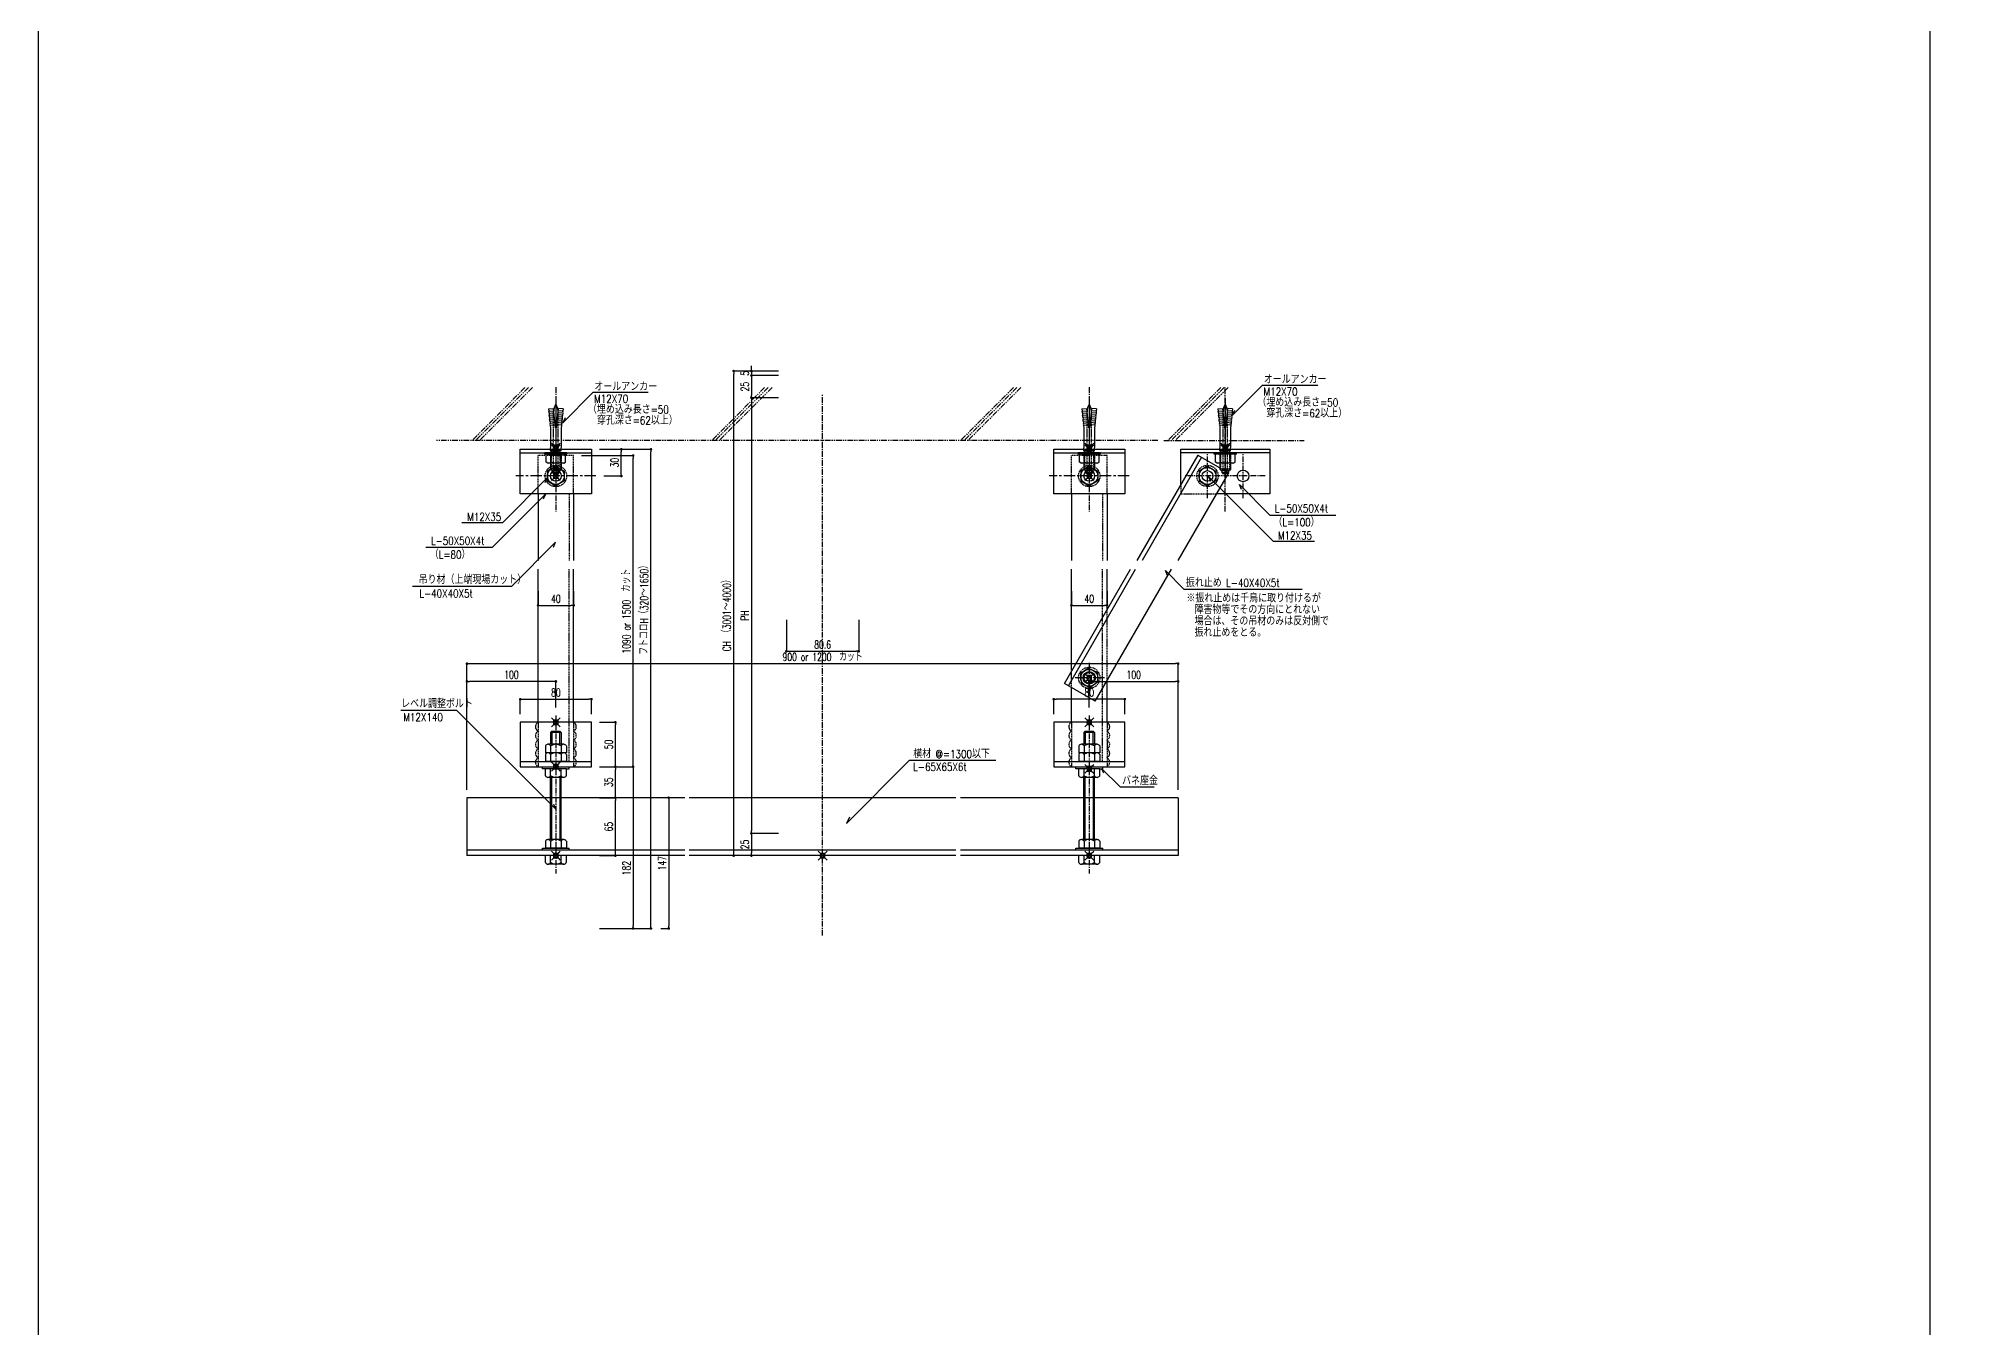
# Model space of a CAD drawing. Extents: x -275225 to 47266, y -41063 to 95295.
# Drawn here: x -216472 to -214301, y -20640 to -19191 of the extents above; entities that cross this region are included whole.
import ezdxf

# ---------------------------------------------------------------- set-up
doc = ezdxf.new("R2010")
doc.units = 0
doc.header["$LTSCALE"] = 0.2
doc.header["$PDMODE"] = 99
doc.header["$PDSIZE"] = 5
for name, pattern in [('CENTER', [50.8, 31.75, -6.35, 6.35, -6.35]), ('HIDDEN', [9.525, 6.35, -3.175]), ('PHANTOM', [63.5, 31.75, -6.35, 6.35, -6.35, 6.35, -6.35])]:
    doc.linetypes.add(name, pattern=pattern)
for name, color, linetype in [('_P18_製品', 4, 'Continuous'), ('_P18_製品寸法', 9, 'Continuous'), ('_別途', 6, 'PHANTOM'), ('_基準', 1, 'CENTER'), ('_文字', 3, 'Continuous'), ('_製品', 4, 'Continuous'), ('_製品寸法', 9, 'Continuous'), ('OKAMURA-HIDDEN', 6, 'HIDDEN')]:
    doc.layers.add(name, color=color, linetype=linetype)
doc.layers.add('_ポイント', color=1, linetype='Continuous', plot=False)
doc.styles.add('OKAMURA', font='SIMPLEX.shx', dxfattribs={"width": 0.7, "bigfont": 'BIGFONT.shx'})
doc.dimstyles.new('OKAMURA-003', dxfattribs={"dimscale": 3, "dimtxt": 3, "dimasz": 1, "dimexe": 0, "dimexo": 3, "dimgap": 1, "dimtad": 1, "dimdec": 3, "dimdsep": 46, "dimtxsty": 'OKAMURA', "dimblk1": 'DOT', "dimblk2": 'DOT', "dimsah": 1, "dimcen": 0, "dimclrd": 9, "dimclre": 9, "dimclrt": 3, "dimadec": 0, "dimazin": 0, "dimtfac": 1, "dimtdec": 3, "dimtix": 1, "dimtmove": 2, "dimatfit": 3, "dimldrblk": 'NONE', "dimfxl": 0, "dimtolj": 1, "dimarcsym": 0})

# ---------------------------------------------------------------- blocks, each defined once
blk = doc.blocks.new('_DOT')
at = {"color": 0, "linetype": 'ByBlock'}
blk.add_line((-0.5, 0), (-1, 0), dxfattribs=at)
at = {"color": 0, "linetype": 'ByBlock', "const_width": 0.5}
blk.add_lwpolyline([(-0.25, 0, 1), (0.25, 0, 1)], format="xyb", close=True, dxfattribs=at)
blk = doc.blocks.new('*D2289')
at = {"layer": '_製品寸法', "color": 9, "lineweight": -2, "transparency": 16777216}
for p, q in [((-49.7, 545), (-100, 545)), ((-100, 3), (-100, 542)), ((-271, 450), (-213.1, 450)), ((-213.1, 103), (-213.1, 447)), ((-251, 100), (-213.1, 100)), ((-49.7, 0), (-100, 0))]:
    blk.add_line(p, q, dxfattribs=at)
at = {"layer": 'Defpoints', "color": 0, "transparency": 16777216}
for p in [(-100, 545), (-40.7, 545), (-280, 450), (-213.1, 450), (-260, 100), (-40.7, 0)]:
    blk.add_point(p, dxfattribs=at)
at = {"layer": '_製品寸法', "color": 9, "lineweight": -2, "transparency": 16777216, "xscale": 3, "yscale": 3, "zscale": 3}
for p, rotation in [((-100, 545), 90), ((-213.1, 450), 90), ((-213.1, 100), 270), ((-100, 0), 270)]:
    blk.add_blockref('_DOT', p, dxfattribs=dict(at, rotation=rotation))
at = {"layer": '_製品寸法', "color": 3, "transparency": 16777216, "char_height": 9, "attachment_point": 5, "rotation": 90, "style": 'OKAMURA'}
for s, insert in [('\\A1;1090 or 1500  カット', (-220.6, 275)), ('\\A1;CH （3001～4000）', (-107.5, 272.5))]:
    blk.add_mtext(s, dxfattribs=dict(at, insert=insert))
blk = doc.blocks.new('_None')
blk = doc.blocks.new('*D2290')
at = {"layer": '_製品寸法', "color": 9, "lineweight": -2, "transparency": 16777216}
for p, q in [((-49.7, 515), (-80, 515)), ((-80, 512), (-80, 28)), ((300, 166.6), (300, 195.9)), ((303, 195.9), (397, 195.9)), ((400, 74), (400, 195.9)), ((-49.7, 25), (-80, 25))]:
    blk.add_line(p, q, dxfattribs=at)
at = {"layer": 'Defpoints', "color": 0, "transparency": 16777216}
for p in [(-40.7, 515), (400, 195.9), (300, 157.6), (400, 65), (-80, 25), (-40.7, 25)]:
    blk.add_point(p, dxfattribs=at)
at = {"layer": '_製品寸法', "color": 9, "lineweight": -2, "transparency": 16777216, "xscale": 3, "yscale": 3, "zscale": 3}
for p, rotation in [((-80, 515), 90), ((300, 195.9), 180), ((-80, 25), 270)]:
    blk.add_blockref('_DOT', p, dxfattribs=dict(at, rotation=rotation))
blk.add_blockref('_DOT', (400, 195.9), dxfattribs=at)
at = {"layer": '_製品寸法', "color": 3, "transparency": 16777216, "insert": (-87.5, 270), "char_height": 9, "attachment_point": 5, "rotation": 90, "style": 'OKAMURA'}
blk.add_mtext('\\A1;PH', dxfattribs=at)
at = {"layer": '_製品寸法', "color": 3, "transparency": 16777216, "insert": (350, 203.4), "char_height": 9, "attachment_point": 5, "style": 'OKAMURA'}
blk.add_mtext('\\A1;100', dxfattribs=at)
blk = doc.blocks.new('*D2291')
at = {"layer": '_製品寸法', "color": 9, "lineweight": -2, "transparency": 16777216}
for p, q in [((-40.7, 265.3), (-40.7, 229.8)), ((40.7, 265.3), (40.7, 229.8)), ((-37.7, 229.8), (37.7, 229.8)), ((-400, 74), (-400, 215.9)), ((-397, 215.9), (397, 215.9)), ((400, 74), (400, 215.9))]:
    blk.add_line(p, q, dxfattribs=at)
at = {"layer": 'Defpoints', "color": 0, "transparency": 16777216}
for p in [(-40.7, 274.3), (40.7, 274.3), (40.7, 229.8), (400, 215.9), (-400, 65), (400, 65)]:
    blk.add_point(p, dxfattribs=at)
at = {"layer": '_製品寸法', "color": 9, "lineweight": -2, "transparency": 16777216, "xscale": 3, "yscale": 3, "zscale": 3, "rotation": 180}
for p in [(-400, 215.9), (-40.7, 229.8)]:
    blk.add_blockref('_DOT', p, dxfattribs=at)
at = {"layer": '_製品寸法', "color": 9, "lineweight": -2, "transparency": 16777216, "xscale": 3, "yscale": 3, "zscale": 3}
for p in [(40.7, 229.8), (400, 215.9)]:
    blk.add_blockref('_DOT', p, dxfattribs=at)
at = {"layer": '_製品寸法', "color": 3, "transparency": 16777216, "char_height": 9, "attachment_point": 5, "style": 'OKAMURA'}
for s, insert in [('\\A1;80.6', (0, 237.3)), ('\\A1;900 or 1200  カット', (0, 223.4))]:
    blk.add_mtext(s, dxfattribs=dict(at, insert=insert))
blk = doc.blocks.new('*D2292')
at = {"layer": '_製品寸法', "color": 9, "lineweight": -2, "transparency": 16777216}
for p, q in [((-49.7, 540), (-80, 540)), ((-80, 537), (-80, 518)), ((-49.7, 515), (-80, 515)), ((-251, 100), (-233.1, 100)), ((-233.1, 68), (-233.1, 97)), ((-251, 65), (-233.1, 65))]:
    blk.add_line(p, q, dxfattribs=at)
at = {"layer": 'Defpoints', "color": 0, "transparency": 16777216}
for p in [(-40.7, 540), (-80, 515), (-40.7, 515), (-260, 100), (-233.1, 100), (-260, 65)]:
    blk.add_point(p, dxfattribs=at)
at = {"layer": '_製品寸法', "color": 9, "lineweight": -2, "transparency": 16777216, "xscale": 3, "yscale": 3, "zscale": 3}
for p, rotation in [((-80, 540), 90), ((-80, 515), 270), ((-233.1, 100), 90), ((-233.1, 65), 270)]:
    blk.add_blockref('_DOT', p, dxfattribs=dict(at, rotation=rotation))
at = {"layer": '_製品寸法', "color": 3, "transparency": 16777216, "char_height": 9, "attachment_point": 5, "rotation": 90, "style": 'OKAMURA'}
for s, insert in [('\\A1;25', (-87.5, 527.5)), ('\\A1;35', (-240.6, 82.5))]:
    blk.add_mtext(s, dxfattribs=dict(at, insert=insert))
blk = doc.blocks.new('*D2293')
at = {"layer": '_製品寸法', "color": 9, "lineweight": -2, "transparency": 16777216}
for p, q in [((-400, 74), (-400, 195.9)), ((-303, 195.9), (-397, 195.9)), ((-300, 166.6), (-300, 195.9)), ((-49.7, 25), (-80, 25)), ((-80, 22), (-80, 3)), ((-49.7, 0), (-80, 0))]:
    blk.add_line(p, q, dxfattribs=at)
at = {"layer": 'Defpoints', "color": 0, "transparency": 16777216}
for p in [(-400, 195.9), (-300, 157.6), (-400, 65), (-40.7, 25), (-80, 0), (-40.7, 0)]:
    blk.add_point(p, dxfattribs=at)
at = {"layer": '_製品寸法', "color": 9, "lineweight": -2, "transparency": 16777216, "xscale": 3, "yscale": 3, "zscale": 3}
for p, rotation in [((-400, 195.9), 180), ((-80, 25), 90), ((-80, 0), 270)]:
    blk.add_blockref('_DOT', p, dxfattribs=dict(at, rotation=rotation))
blk.add_blockref('_DOT', (-300, 195.9), dxfattribs=at)
at = {"layer": '_製品寸法', "color": 3, "transparency": 16777216, "insert": (-350, 203.4), "char_height": 9, "attachment_point": 5, "style": 'OKAMURA'}
blk.add_mtext('\\A1;100', dxfattribs=at)
at = {"layer": '_製品寸法', "color": 3, "transparency": 16777216, "insert": (-87.5, 12.5), "char_height": 9, "attachment_point": 5, "rotation": 90, "style": 'OKAMURA'}
blk.add_mtext('\\A1;25', dxfattribs=at)
blk = doc.blocks.new('*D2294')
at = {"layer": '_製品寸法', "color": 9, "lineweight": -2, "transparency": 16777216}
for p, q in [((-80, 548), (-80, 551)), ((-64, 545), (-80, 545)), ((-80, 545), (-80, 540)), ((-49.7, 540), (-80, 540)), ((-80, 537), (-80, 534)), ((-251, 65), (-233.1, 65)), ((-233.1, 3), (-233.1, 62)), ((-251, 0), (-233.1, 0))]:
    blk.add_line(p, q, dxfattribs=at)
at = {"layer": 'Defpoints', "color": 0, "transparency": 16777216}
for p in [(-55, 545), (-80, 540), (-40.7, 540), (-260, 65), (-233.1, 65), (-260, 0)]:
    blk.add_point(p, dxfattribs=at)
at = {"layer": '_製品寸法', "color": 9, "lineweight": -2, "transparency": 16777216, "xscale": 3, "yscale": 3, "zscale": 3}
for p, rotation in [((-80, 545), 270), ((-80, 540), 90), ((-233.1, 65), 90), ((-233.1, 0), 270)]:
    blk.add_blockref('_DOT', p, dxfattribs=dict(at, rotation=rotation))
at = {"layer": '_製品寸法', "color": 3, "transparency": 16777216, "char_height": 9, "attachment_point": 5, "rotation": 90, "style": 'OKAMURA'}
for s, insert in [('\\A1;5', (-87.5, 542.5)), ('\\A1;65', (-240.6, 32.5))]:
    blk.add_mtext(s, dxfattribs=dict(at, insert=insert))
blk = doc.blocks.new('*D2295')
at = {"layer": '_製品寸法', "color": 9, "lineweight": -2, "transparency": 16777216}
for p, q in [((-340, 159), (-340, 175.9)), ((-337, 175.9), (-263, 175.9)), ((-260, 159), (-260, 175.9))]:
    blk.add_line(p, q, dxfattribs=at)
at = {"layer": 'Defpoints', "color": 0, "transparency": 16777216}
for p in [(-260, 175.9), (-340, 150), (-260, 150)]:
    blk.add_point(p, dxfattribs=at)
at = {"layer": '_製品寸法', "color": 9, "lineweight": -2, "transparency": 16777216, "xscale": 3, "yscale": 3, "zscale": 3, "rotation": 180}
blk.add_blockref('_DOT', (-340, 175.9), dxfattribs=at)
at = {"layer": '_製品寸法', "color": 9, "lineweight": -2, "transparency": 16777216, "xscale": 3, "yscale": 3, "zscale": 3}
blk.add_blockref('_DOT', (-260, 175.9), dxfattribs=at)
at = {"layer": '_製品寸法', "color": 3, "transparency": 16777216, "insert": (-300, 183.4), "char_height": 9, "attachment_point": 5, "style": 'OKAMURA'}
blk.add_mtext('\\A1;80', dxfattribs=at)
blk = doc.blocks.new('*D2296')
at = {"layer": '_製品寸法', "color": 9, "lineweight": -2, "transparency": 16777216}
for p, q in [((-49.7, 545), (-100, 545)), ((-100, 3), (-100, 542)), ((-251, 150), (-233.1, 150)), ((-233.1, 103), (-233.1, 147)), ((-251, 100), (-233.1, 100)), ((-49.7, 0), (-100, 0))]:
    blk.add_line(p, q, dxfattribs=at)
at = {"layer": 'Defpoints', "color": 0, "transparency": 16777216}
for p in [(-100, 545), (-40.7, 545), (-260, 150), (-233.1, 150), (-260, 100), (-40.7, 0)]:
    blk.add_point(p, dxfattribs=at)
at = {"layer": '_製品寸法', "color": 9, "lineweight": -2, "transparency": 16777216, "xscale": 3, "yscale": 3, "zscale": 3}
for p, rotation in [((-100, 545), 90), ((-233.1, 150), 90), ((-233.1, 100), 270), ((-100, 0), 270)]:
    blk.add_blockref('_DOT', p, dxfattribs=dict(at, rotation=rotation))
at = {"layer": '_製品寸法', "color": 3, "transparency": 16777216, "char_height": 9, "attachment_point": 5, "rotation": 90, "style": 'OKAMURA'}
for s, insert in [('\\A1;CH （3001～4000）', (-107.5, 272.5)), ('\\A1;50', (-240.6, 125))]:
    blk.add_mtext(s, dxfattribs=dict(at, insert=insert))
blk = doc.blocks.new('*D2297')
at = {"layer": '_製品寸法', "color": 9, "lineweight": -2, "transparency": 16777216}
for p, q in [((-49.7, 515), (-80, 515)), ((-80, 512), (-80, 28)), ((-320, 297.5), (-320, 281.5)), ((-280, 297.5), (-280, 281.5)), ((-317, 281.5), (-283, 281.5)), ((-49.7, 25), (-80, 25))]:
    blk.add_line(p, q, dxfattribs=at)
at = {"layer": 'Defpoints', "color": 0, "transparency": 16777216}
for p in [(-40.7, 515), (-320, 306.5), (-280, 306.5), (-280, 281.5), (-80, 25), (-40.7, 25)]:
    blk.add_point(p, dxfattribs=at)
at = {"layer": '_製品寸法', "color": 9, "lineweight": -2, "transparency": 16777216, "xscale": 3, "yscale": 3, "zscale": 3}
for p, rotation in [((-80, 515), 90), ((-320, 281.5), 180), ((-80, 25), 270)]:
    blk.add_blockref('_DOT', p, dxfattribs=dict(at, rotation=rotation))
blk.add_blockref('_DOT', (-280, 281.5), dxfattribs=at)
at = {"layer": '_製品寸法', "color": 3, "transparency": 16777216, "insert": (-300, 289), "char_height": 9, "attachment_point": 5, "style": 'OKAMURA'}
blk.add_mtext('\\A1;40', dxfattribs=at)
at = {"layer": '_製品寸法', "color": 3, "transparency": 16777216, "insert": (-87.5, 270), "char_height": 9, "attachment_point": 5, "rotation": 90, "style": 'OKAMURA'}
blk.add_mtext('\\A1;PH', dxfattribs=at)
blk = doc.blocks.new('*D2298')
at = {"layer": '_製品寸法', "color": 9, "lineweight": -2, "transparency": 16777216}
for p, q in [((-40.7, 265.3), (-40.7, 229.8)), ((40.7, 265.3), (40.7, 229.8)), ((-37.7, 229.8), (37.7, 229.8)), ((260, 159), (260, 175.9)), ((337, 175.9), (263, 175.9)), ((340, 159), (340, 175.9))]:
    blk.add_line(p, q, dxfattribs=at)
at = {"layer": 'Defpoints', "color": 0, "transparency": 16777216}
for p in [(-40.7, 274.3), (40.7, 274.3), (40.7, 229.8), (260, 175.9), (260, 150), (340, 150)]:
    blk.add_point(p, dxfattribs=at)
at = {"layer": '_製品寸法', "color": 9, "lineweight": -2, "transparency": 16777216, "xscale": 3, "yscale": 3, "zscale": 3, "rotation": 180}
for p in [(-40.7, 229.8), (260, 175.9)]:
    blk.add_blockref('_DOT', p, dxfattribs=at)
at = {"layer": '_製品寸法', "color": 9, "lineweight": -2, "transparency": 16777216, "xscale": 3, "yscale": 3, "zscale": 3}
for p in [(40.7, 229.8), (340, 175.9)]:
    blk.add_blockref('_DOT', p, dxfattribs=at)
at = {"layer": '_製品寸法', "color": 3, "transparency": 16777216, "char_height": 9, "attachment_point": 5, "style": 'OKAMURA'}
for s, insert in [('\\A1;80.6', (0, 237.3)), ('\\A1;80', (300, 183.4))]:
    blk.add_mtext(s, dxfattribs=dict(at, insert=insert))
blk = doc.blocks.new('*D2299')
at = {"layer": '_製品寸法', "color": 9, "lineweight": -2, "transparency": 16777216}
for p, q in [((-49.7, 540), (-80, 540)), ((-80, 537), (-80, 518)), ((-49.7, 515), (-80, 515)), ((-251, 457), (-226.4, 457)), ((-226.4, 430), (-226.4, 454)), ((-246, 427), (-226.4, 427))]:
    blk.add_line(p, q, dxfattribs=at)
at = {"layer": 'Defpoints', "color": 0, "transparency": 16777216}
for p in [(-40.7, 540), (-80, 515), (-40.7, 515), (-260, 457), (-226.4, 457), (-255, 427)]:
    blk.add_point(p, dxfattribs=at)
at = {"layer": '_製品寸法', "color": 9, "lineweight": -2, "transparency": 16777216, "xscale": 3, "yscale": 3, "zscale": 3}
for p, rotation in [((-80, 540), 90), ((-80, 515), 270), ((-226.4, 457), 90), ((-226.4, 427), 270)]:
    blk.add_blockref('_DOT', p, dxfattribs=dict(at, rotation=rotation))
at = {"layer": '_製品寸法', "color": 3, "transparency": 16777216, "char_height": 9, "attachment_point": 5, "rotation": 90, "style": 'OKAMURA'}
for s, insert in [('\\A1;25', (-87.5, 527.5)), ('\\A1;30', (-233.9, 442))]:
    blk.add_mtext(s, dxfattribs=dict(at, insert=insert))
blk = doc.blocks.new('*D2300')
at = {"layer": '_製品寸法', "color": 9, "lineweight": -2, "transparency": 16777216}
for p, q in [((280, 297.5), (280, 281.5)), ((320, 297.5), (320, 281.5)), ((283, 281.5), (317, 281.5)), ((-49.7, 25), (-80, 25)), ((-80, 22), (-80, 3)), ((-49.7, 0), (-80, 0))]:
    blk.add_line(p, q, dxfattribs=at)
at = {"layer": 'Defpoints', "color": 0, "transparency": 16777216}
for p in [(280, 306.5), (320, 306.5), (320, 281.5), (-40.7, 25), (-80, 0), (-40.7, 0)]:
    blk.add_point(p, dxfattribs=at)
at = {"layer": '_製品寸法', "color": 9, "lineweight": -2, "transparency": 16777216, "xscale": 3, "yscale": 3, "zscale": 3}
for p, rotation in [((280, 281.5), 180), ((-80, 25), 90), ((-80, 0), 270)]:
    blk.add_blockref('_DOT', p, dxfattribs=dict(at, rotation=rotation))
blk.add_blockref('_DOT', (320, 281.5), dxfattribs=at)
at = {"layer": '_製品寸法', "color": 3, "transparency": 16777216, "insert": (300, 289), "char_height": 9, "attachment_point": 5, "style": 'OKAMURA'}
blk.add_mtext('\\A1;40', dxfattribs=at)
at = {"layer": '_製品寸法', "color": 3, "transparency": 16777216, "insert": (-87.5, 12.5), "char_height": 9, "attachment_point": 5, "rotation": 90, "style": 'OKAMURA'}
blk.add_mtext('\\A1;25', dxfattribs=at)
blk = doc.blocks.new('*D2301')
at = {"layer": '_製品寸法', "color": 9, "lineweight": -2, "transparency": 16777216}
for p, q in [((-80, 548), (-80, 551)), ((-64, 545), (-80, 545)), ((-80, 545), (-80, 540)), ((-49.7, 540), (-80, 540)), ((-80, 537), (-80, 534)), ((-251, 100), (-213.1, 100)), ((-213.1, 97), (-213.1, -79)), ((-251, -82), (-213.1, -82))]:
    blk.add_line(p, q, dxfattribs=at)
at = {"layer": 'Defpoints', "color": 0, "transparency": 16777216}
for p in [(-55, 545), (-80, 540), (-40.7, 540), (-260, 100), (-260, -82), (-213.1, -82)]:
    blk.add_point(p, dxfattribs=at)
at = {"layer": '_製品寸法', "color": 9, "lineweight": -2, "transparency": 16777216, "xscale": 3, "yscale": 3, "zscale": 3}
for p, rotation in [((-80, 545), 270), ((-80, 540), 90), ((-213.1, 100), 90), ((-213.1, -82), 270)]:
    blk.add_blockref('_DOT', p, dxfattribs=dict(at, rotation=rotation))
at = {"layer": '_製品寸法', "color": 3, "transparency": 16777216, "char_height": 9, "attachment_point": 5, "rotation": 90, "style": 'OKAMURA'}
for s, insert in [('\\A1;5', (-87.5, 542.5)), ('\\A1;182', (-220.6, -14.1))]:
    blk.add_mtext(s, dxfattribs=dict(at, insert=insert))
blk = doc.blocks.new('*D2302')
at = {"layer": '_製品寸法', "color": 9, "lineweight": -2, "transparency": 16777216}
for p, q in [((-251, 457), (-193.1, 457)), ((-193.1, -79), (-193.1, 454)), ((-251, -82), (-193.1, -82))]:
    blk.add_line(p, q, dxfattribs=at)
at = {"layer": 'Defpoints', "color": 0, "transparency": 16777216}
for p in [(-260, 457), (-193.1, 457), (-260, -82)]:
    blk.add_point(p, dxfattribs=at)
at = {"layer": '_製品寸法', "color": 9, "lineweight": -2, "transparency": 16777216, "xscale": 3, "yscale": 3, "zscale": 3}
for p, rotation in [((-193.1, 457), 90), ((-193.1, -82), 270)]:
    blk.add_blockref('_DOT', p, dxfattribs=dict(at, rotation=rotation))
at = {"layer": '_製品寸法', "color": 3, "transparency": 16777216, "insert": (-200.6, 278.6), "char_height": 9, "attachment_point": 5, "rotation": 90, "style": 'OKAMURA'}
blk.add_mtext('\\A1;フトコロH（320～1650）', dxfattribs=at)
blk = doc.blocks.new('*D2303')
at = {"layer": '_製品寸法', "color": 9, "lineweight": -2, "transparency": 16777216}
for p, q in [((-164.1, 65), (-173.1, 65)), ((-173.1, 62), (-173.1, -79)), ((-182.1, -82), (-173.1, -82))]:
    blk.add_line(p, q, dxfattribs=at)
at = {"layer": 'Defpoints', "color": 0, "transparency": 16777216}
for p in [(-173.1, 65), (-173.1, -82), (-173.1, -82)]:
    blk.add_point(p, dxfattribs=at)
at = {"layer": '_製品寸法', "color": 9, "lineweight": -2, "transparency": 16777216, "xscale": 3, "yscale": 3, "zscale": 3}
for p, rotation in [((-173.1, 65), 90), ((-173.1, -82), 270)]:
    blk.add_blockref('_DOT', p, dxfattribs=dict(at, rotation=rotation))
at = {"layer": '_製品寸法', "color": 3, "transparency": 16777216, "insert": (-180.6, -8.5), "char_height": 9, "attachment_point": 5, "rotation": 90, "style": 'OKAMURA'}
blk.add_mtext('\\A1;147', dxfattribs=at)
blk = doc.blocks.new('P1X_BASE_SS_TREO_01')
at = {"layer": '_別途'}
for p, q in [((100.7, 59.4), (41.3, 0)), ((104.5, 59.4), (45.1, 0)), ((109, 59.4), (49.6, 0)), ((370.3, 59.4), (310.8, 0)), ((374.1, 59.4), (314.7, 0)), ((378.6, 59.4), (319.1, 0)), ((650.3, 59.4), (590.8, 0)), ((654.1, 59.4), (594.7, 0)), ((658.6, 59.4), (599.1, 0)), ((883.4, 59.4), (824, 0)), ((887.2, 59.4), (827.8, 0)), ((891.7, 59.4), (832.3, 0)), ((812.7, 0), (0, 0)), ((819.4, 0), (977.1, 0))]:
    blk.add_line(p, q, dxfattribs=at)
blk = doc.blocks.new('調整ﾎﾞﾙﾄ')
at = {"layer": '_P18_製品'}
for p, q in [((-4.5, 134), (-6, 132.5)), ((-6, 132.5), (-6, 119.2)), ((6, 132.5), (-6, 132.5)), ((-4.5, 134), (-4.5, 119.2)), ((-4.5, 134), (4.5, 134)), ((4.5, 119.2), (4.5, 134)), ((6, 132.5), (4.5, 134)), ((6, 132.5), (6, 119.2)), ((-11.8, 117.5), (-11.8, 109.6)), ((11.8, 109.6), (-11.8, 109.6)), ((8.8, 119.2), (-8.9, 119.2)), ((8.8, 109.6), (-8.9, 109.6)), ((-5.9, 117.5), (-5.9, 109.6)), ((5.9, 117.5), (5.9, 109.6)), ((11.8, 117.5), (11.8, 109.6)), ((-11.8, 107.9), (-11.8, 100)), ((11.8, 100), (-11.8, 100)), ((-11.8, 83.7), (-11.8, 91.6)), ((11.8, 91.6), (-11.8, 91.6)), ((-5.9, 107.9), (-5.9, 100)), ((-5.9, 83.7), (-5.9, 91.6)), ((5.9, 107.9), (5.9, 100)), ((5.9, 83.7), (5.9, 91.6)), ((11.8, 107.9), (11.8, 100)), ((11.8, 83.7), (11.8, 91.6)), ((8.8, 82), (-8.9, 82)), ((-6, 12), (-6, 82)), ((-4.5, 12), (-4.5, 82)), ((4.5, 82), (4.5, 12)), ((6, 12), (6, 82)), ((-11.8, 10.3), (-11.8, 2.4)), ((11.8, 2.4), (-11.8, 2.4)), ((8.8, 12), (-8.9, 12)), ((-5.9, 10.3), (-5.9, 2.4)), ((5.9, 10.3), (5.9, 2.4)), ((11.8, 10.3), (11.8, 2.4)), ((-11.8, -13.9), (-11.8, -6)), ((8.8, -15.6), (-8.9, -15.6)), ((-5.9, -13.9), (-5.9, -6)), ((5.9, -13.9), (5.9, -6)), ((11.8, -13.9), (11.8, -6))]:
    blk.add_line(p, q, dxfattribs=at)
at = {"layer": '_P18_製品', "ltscale": 2}
for p, q in [((-15.1, 94), (15.1, 94)), ((-15.1, 91.6), (-15.1, 94)), ((-11.8, 91.6), (-15.1, 91.6)), ((11.8, 91.6), (15.1, 91.6)), ((15.1, 91.6), (15.1, 94)), ((-15.1, 2.4), (15.1, 2.4)), ((-15.1, 0), (-15.1, 2.4)), ((15.1, 0), (-15.1, 0)), ((15.1, 0), (15.1, 2.4))]:
    blk.add_line(p, q, dxfattribs=at)
at = {"layer": '_P18_製品'}
for centre, radius, start, end in [((-8.9, 115.8), 3.4, 29.8172, 149.8269), ((-8.9, 106.2), 3.4, 29.8172, 149.8269), ((0, 108.2), 11, 57.7935, 122.2065), ((0, 98.6), 11, 57.7935, 122.2065), ((8.8, 115.8), 3.4, 29.9951, 150.0048), ((8.8, 106.2), 3.4, 29.9951, 150.0048), ((-8.9, 85.4), 3.4, 210.1731, 330.1828), ((0, 93), 11, 237.7935, 302.2065), ((8.8, 85.4), 3.4, 209.9952, 330.0049), ((-8.9, 8.6), 3.4, 29.8172, 149.8269), ((0, 1), 11, 57.7935, 122.2065), ((8.8, 8.6), 3.4, 29.9951, 150.0048), ((-8.9, -12.2), 3.4, 210.1731, 330.1828), ((0, -4.6), 11, 237.7935, 302.2065), ((8.8, -12.2), 3.4, 209.9952, 330.0049)]:
    blk.add_arc(centre, radius, start, end, dxfattribs=at)
at = {"layer": '_基準'}
blk.add_line((0, 151.6), (0, -26), dxfattribs=at)
for p in [(0, 91.6), (0, -6)]:
    blk.add_point(p, dxfattribs=at)
at = {"layer": '_基準', "ltscale": 2}
blk.add_point((0, -6), dxfattribs=at)
blk = doc.blocks.new('P1X_上アングル80')
at = {"layer": '_ポイント', "ltscale": 2}
blk.add_point((0, 0), dxfattribs=at)
at = {"layer": '_ポイント'}
blk.add_point((0, -30), dxfattribs=at)
at = {"layer": '_基準'}
blk.add_line((0, 70), (0, -70), dxfattribs=at)
at = {"layer": '_基準', "ltscale": 2}
blk.add_line((45, -30), (-45, -30), dxfattribs=at)
at = {"layer": '_製品', "ltscale": 2}
for p, q in [((-40, 0), (40, 0)), ((-40, -50), (-40, 0)), ((40, 0), (40, -50)), ((-40, -4), (40, -4)), ((40, -50), (-40, -50))]:
    blk.add_line(p, q, dxfattribs=at)
at = {"layer": '_製品'}
for p, q in [((0, -19.030536), (-9.5, -24.515363)), ((0, -19.030536), (9.5, -24.515364)), ((-9.5, -24.515363), (-9.5, -35.484636)), ((-9.5, -35.484636), (0, -40.969464)), ((9.5, -35.484637), (0, -40.969464)), ((9.5, -24.515364), (9.5, -35.484637))]:
    blk.add_line(p, q, dxfattribs=at)
for radius in [9.5, 6]:
    blk.add_circle((0, -30), radius, dxfattribs=at)
at = {"layer": 'OKAMURA-HIDDEN'}
for p, q in [((-20, -50), (-20, -7)), ((20, -7), (-20, -7)), ((20, -50), (20, -7))]:
    blk.add_line(p, q, dxfattribs=at)
blk.add_circle((0, -30), 12, dxfattribs=at)
blk = doc.blocks.new('下アングル80')
at = {"layer": '_P18_製品', "ltscale": 2}
for p, q in [((-40, 50), (-40, 0)), ((40, 50), (-40, 50)), ((40, 0), (40, 50)), ((-40, 6), (40, 6)), ((-40, 0), (40, 0))]:
    blk.add_line(p, q, dxfattribs=at)
at = {"layer": '_ポイント', "ltscale": 2}
blk.add_point((0, 50), dxfattribs=at)
at = {"layer": 'OKAMURA-HIDDEN'}
for p, q in [((-20, 50), (-20, 0)), ((20, 50), (20, 0))]:
    blk.add_line(p, q, dxfattribs=at)
for centre, start, end in [((-17.3, 45), 118.0725, 241.9275), ((17.3, 45), 298.0725, 61.9275), ((-17.3, 35), 118.0725, 241.9275), ((-17.3, 25), 118.0725, 241.9275), ((17.3, 35), 298.0725, 61.9275), ((17.3, 25), 298.0725, 61.9275), ((-17.3, 15), 118.0725, 241.9275), ((-17.3, 5), 118.0725, 241.9275), ((17.3, 15), 298.0725, 61.9275), ((17.3, 5), 298.0725, 61.9275)]:
    blk.add_arc(centre, 5.67, start, end, dxfattribs=at)
blk = doc.blocks.new('F下1')
at = {"layer": '_P18_製品'}
for p, q in [((-47.8, 43.6), (26.3, 172)), ((-43.5, 41.1), (32.1, 172)), ((-13.2, 23.6), (72.5, 172)), ((-13.2, 23.6), (-47.8, 43.6)), ((-21, 60.9), (-29.9, 54.7)), ((-29.9, 54.7), (-29, 43.7)), ((-29, 43.7), (-19, 39.1)), ((-21, 60.9), (-11, 56.3)), ((-10.1, 45.4), (-19, 39.1)), ((-11, 56.3), (-10.1, 45.4))]:
    blk.add_line(p, q, dxfattribs=at)
at = {"layer": '_P18_製品', "color": 6, "linetype": 'HIDDEN'}
blk.add_circle((-20, 50), 12, dxfattribs=at)
at = {"layer": '_P18_製品'}
for radius in [9.5, 6]:
    blk.add_circle((-20, 50), radius, dxfattribs=at)
at = {"layer": '_P18_製品', "ltscale": 2}
blk.add_circle((-20, 50), 7, dxfattribs=at)
at = {"layer": '_基準', "ltscale": 2}
for p, q in [((-20, 67), (-20, 33)), ((-3, 50), (-37, 50))]:
    blk.add_line(p, q, dxfattribs=at)
blk = doc.blocks.new('ｵｰﾙｱﾝｶｰ1270')
at = {"layer": '_P18_製品'}
for p, q in [((-8.2, 49.4), (-2.8, 49.9)), ((-8.2, 49.4), (-7.9, 46.9)), ((-7.9, 46.9), (-2.5, 47.4)), ((-7.7, 44.6), (-2.3, 45.2)), ((-7.7, 44.6), (-7.5, 42.4)), ((-0.6, 28), (-2.8, 49.9)), ((0.2, 54.5), (-0.2, 54.5)), ((0.6, 28), (2.8, 49.9)), ((7.7, 44.6), (2.3, 45.2)), ((7.9, 46.9), (2.5, 47.4)), ((8.2, 49.4), (2.8, 49.9)), ((7.7, 44.6), (7.5, 42.4)), ((8.2, 49.4), (7.9, 46.9)), ((-7.5, 42.4), (-2.1, 42.9)), ((-7.2, 40.1), (-1.9, 40.7)), ((-7.2, 40.1), (-7, 37.9)), ((-7, 37.9), (-1.6, 38.4)), ((-6.8, 35.7), (-1.4, 36.2)), ((-6.8, 35.7), (-6.6, 33.4)), ((-6.6, 33.4), (-1.2, 34)), ((-6.3, 31.2), (-1, 31.7)), ((-6.3, 31.2), (-6, 27.7)), ((-6, 27.7), (-6, 6)), ((-0.6, 28), (0.6, 28)), ((6.3, 31.2), (1, 31.7)), ((6.6, 33.4), (1.2, 34)), ((6.8, 35.7), (1.4, 36.2)), ((7, 37.9), (1.6, 38.4)), ((7.2, 40.1), (1.9, 40.7)), ((7.5, 42.4), (2.1, 42.9)), ((6.3, 31.2), (6, 27.7)), ((6, 27.7), (6, 6)), ((6.8, 35.7), (6.6, 33.4)), ((7.2, 40.1), (7, 37.9)), ((12.5, 0), (-12.5, 0)), ((-12.5, -1.6), (-12.5, 0)), ((12.5, -1.6), (12.5, 0)), ((12.5, -1.6), (-12.5, -1.6)), ((-11, -10.4), (-11, -1.6)), ((11, -1.6), (-11, -1.6)), ((-9, -11.6), (-11, -10.4)), ((9, -11.6), (-9, -11.6)), ((-6, -11.6), (-6, -18.5)), ((-6, -18.5), (-4.7, -20)), ((6, -18.5), (-6, -18.5)), ((-5.5, -10.4), (-5.5, -1.6)), ((-4.7, -20), (4.7, -20)), ((-3.8, -20.5), (-3.8, -21.9)), ((3.2, -20), (-3.2, -20)), ((3.8, -20.5), (3.8, -21.9)), ((6, -18.5), (4.7, -20)), ((5.5, -10.4), (5.5, -1.6)), ((6, -11.6), (6, -18.5)), ((9, -11.6), (11, -10.4)), ((11, -10.4), (11, -1.6)), ((-3.8, -21.9), (3.8, -21.9)), ((2.6, -23.5), (-2.6, -23.5))]:
    blk.add_line(p, q, dxfattribs=at)
at = {"layer": '_P18_製品', "color": 6, "linetype": 'HIDDEN'}
for p, q in [((-2.5, -20), (-2.5, 46.3)), ((2.5, -20), (2.5, 46.3)), ((-6, 2.5), (-6, 6)), ((-5.3, 0), (-6, 2.5)), ((-6, 2.5), (6, 2.5)), ((-5.3, 0), (-6, -0.4)), ((5.3, 0), (-5.3, 0)), ((-5.1, -0.4), (-5.3, 0)), ((5, -0.4), (5.3, 0)), ((5.3, 0), (6, 2.5)), ((5.3, 0), (6, -0.4)), ((6, 2.5), (6, 6)), ((-6, -0.4), (-6, -11.6)), ((-6, -0.4), (6, -0.4)), ((-5.1, -11.6), (-5.1, -0.4)), ((-5.1, -19.6), (-5.1, -11.6)), ((5, -11.6), (5, -0.4)), ((5, -19.6), (5, -11.6)), ((6, -0.4), (6, -11.6))]:
    blk.add_line(p, q, dxfattribs=at)
at = {"layer": '_P18_製品'}
for centre, radius, start, end in [((-10.6, 45.5), 3, 343.695, 27.7436), ((13.5, 46.3), 16, 149.2465, 178.0085), ((-13.5, 46.3), 16, 1.9915, 30.7535), ((10.6, 45.5), 3, 152.2564, 196.305), ((-10.1, 41), 3, 343.695, 27.7436), ((-9.7, 36.5), 3, 343.695, 27.7436), ((-9.2, 32), 3, 343.695, 27.7436), ((9.2, 32), 3, 152.2564, 196.305), ((9.7, 36.5), 3, 152.2564, 196.305), ((10.1, 41), 3, 152.2564, 196.305), ((-8.2, -7.7), 3.88, 270.0357, 315.0441), ((0, 2.2), 13.8, 246.5734, 293.4266), ((-3.2, -20.5), 0.5, 90, 180), ((3.2, -20.5), 0.5, 0, 90), ((8.2, -7.7), 3.88, 224.9559, 269.9643), ((0, -20.5), 4, 200.3641, 228.5904), ((0, -20.5), 4, 311.4096, 339.6359)]:
    blk.add_arc(centre, radius, start, end, dxfattribs=at)
at = {"layer": '_P18_製品', "ltscale": 0.2}
for centre, start, end in [((13.5, 46.3), 178.0085, 180), ((-13.5, 46.3), 0, 1.9915)]:
    blk.add_arc(centre, 16, start, end, dxfattribs=at)
at = {"layer": '_ポイント'}
blk.add_point((0, 6), dxfattribs=at)
at = {"layer": '_基準', "ltscale": 0.2}
blk.add_line((0, 61.5), (0, -25.5), dxfattribs=at)
blk = doc.blocks.new('P1X_SS_TREO_2')
at = {"layer": '_ポイント'}
blk.add_point((453, 0), dxfattribs=at)
at = {"layer": '_ポイント', "color": 1}
blk.add_point((300, -257), dxfattribs=at)
at = {"layer": '_ポイント', "ltscale": 2}
blk.add_point((0, -457), dxfattribs=at)
at = {"layer": '_基準'}
for p, q in [((453, -70), (453, 70)), ((0, -547), (0, 62.1)), ((433, -55), (433, -5)), ((473, -55), (473, -5)), ((498, -30), (408, -30)), ((-300, -299.4), (-300, -477))]:
    blk.add_line(p, q, dxfattribs=at)
for p in [(-300, -357), (-300, -457)]:
    blk.add_point(p, dxfattribs=at)
at = {"layer": '_基準', "ltscale": 2}
blk.add_point((-300, -457), dxfattribs=at)
at = {"layer": '_製品'}
for p, q in [((422.1, -6.4), (353.6, -125)), ((426.4, -8.9), (359.4, -125)), ((503, -4), (403, -4)), ((422.1, -6.4), (456.7, -26.4)), ((433, -19), (423.5, -24.5)), ((433, -19), (442.5, -24.5)), ((456.7, -26.4), (399.8, -125)), ((423.5, -24.5), (423.5, -35.5)), ((423.5, -35.5), (433, -41)), ((442.5, -35.5), (433, -41)), ((442.5, -24.5), (442.5, -35.5)), ((-320, -50), (-320, -125)), ((-280, -50), (-280, -125)), ((280, -50), (280, -125)), ((320, -50), (320, -125)), ((-304.5, -317), (-306, -318.5)), ((-306, -318.5), (-306, -331.8)), ((-294, -318.5), (-306, -318.5)), ((-304.5, -317), (-304.5, -331.8)), ((-304.5, -317), (-295.5, -317)), ((-295.5, -331.8), (-295.5, -317)), ((-294, -318.5), (-295.5, -317)), ((-294, -318.5), (-294, -331.8)), ((-311.8, -333.5), (-311.8, -341.4)), ((-288.2, -341.4), (-311.8, -341.4)), ((-311.8, -343.1), (-311.8, -351)), ((-291.2, -331.8), (-308.9, -331.8)), ((-291.2, -341.4), (-308.9, -341.4)), ((-305.9, -333.5), (-305.9, -341.4)), ((-305.9, -343.1), (-305.9, -351)), ((-294.1, -333.5), (-294.1, -341.4)), ((-294.1, -343.1), (-294.1, -351)), ((-288.2, -333.5), (-288.2, -341.4)), ((-288.2, -343.1), (-288.2, -351)), ((-288.2, -351), (-311.8, -351)), ((-311.8, -367.3), (-311.8, -359.4)), ((-288.2, -359.4), (-311.8, -359.4)), ((-291.2, -369), (-308.9, -369)), ((-306, -439), (-306, -369)), ((-305.9, -367.3), (-305.9, -359.4)), ((-304.5, -439), (-304.5, -369)), ((-295.5, -369), (-295.5, -439)), ((-294.1, -367.3), (-294.1, -359.4)), ((-294, -439), (-294, -369)), ((-288.2, -367.3), (-288.2, -359.4)), ((-155, -392), (-400, -392)), ((-400, -392), (-400, -457)), ((150, -392), (-150, -392)), ((400, -392), (155, -392)), ((400, -392), (400, -457)), ((-155, -451), (-400, -451)), ((-311.8, -440.7), (-311.8, -448.6)), ((-288.2, -448.6), (-311.8, -448.6)), ((-291.2, -439), (-308.9, -439)), ((-305.9, -440.7), (-305.9, -448.6)), ((-294.1, -440.7), (-294.1, -448.6)), ((-288.2, -440.7), (-288.2, -448.6)), ((150, -451), (-150, -451)), ((400, -451), (155, -451)), ((-155, -457), (-400, -457)), ((-311.8, -464.9), (-311.8, -457)), ((-291.2, -466.6), (-308.9, -466.6)), ((-305.9, -464.9), (-305.9, -457)), ((-294.1, -464.9), (-294.1, -457)), ((-288.2, -464.9), (-288.2, -457)), ((150, -457), (-150, -457)), ((400, -457), (155, -457))]:
    blk.add_line(p, q, dxfattribs=at)
at = {"layer": '_製品', "color": 6, "linetype": 'HIDDEN'}
for p, q in [((403, -39.4), (403, -50)), ((-285, -50), (-285, -125)), ((315, -50), (315, -125)), ((403, -50), (443.1, -50)), ((-285, -351), (-285, -135)), ((315, -351), (315, -135)), ((320, -260.6), (320, -180.6)), ((280, -268), (280, -249.8))]:
    blk.add_line(p, q, dxfattribs=at)
at = {"layer": '_製品', "ltscale": 2}
for p, q in [((-320, -307), (-320, -135)), ((-280, -307), (-280, -135)), ((280, -248.5), (280, -135)), ((320, -180.6), (320, -135)), ((280, -307), (280, -268)), ((320, -307), (320, -260.6)), ((-315.1, -357), (-284.9, -357)), ((-315.1, -359.4), (-315.1, -357)), ((-311.8, -359.4), (-315.1, -359.4)), ((-288.2, -359.4), (-284.9, -359.4)), ((-284.9, -359.4), (-284.9, -357)), ((-315.1, -448.6), (-284.9, -448.6)), ((-315.1, -451), (-315.1, -448.6)), ((-284.9, -451), (-315.1, -451)), ((-284.9, -451), (-284.9, -448.6))]:
    blk.add_line(p, q, dxfattribs=at)
at = {"layer": '_製品'}
blk.add_lwpolyline([(403, -39.4), (403, 0), (503, 0), (503, -50), (443.1, -50)], dxfattribs=at)
at = {"layer": '_製品', "color": 6, "linetype": 'HIDDEN'}
blk.add_circle((433, -30), 12, dxfattribs=at)
at = {"layer": '_製品'}
for centre, radius in [((433, -30), 9.5), ((433, -30), 6), ((473, -30), 6.5)]:
    blk.add_circle(centre, radius, dxfattribs=at)
for centre, radius, start, end in [((-308.9, -335.2), 3.4, 29.8172, 149.8269), ((-308.9, -344.8), 3.4, 29.8172, 149.8269), ((-300, -342.8), 11, 57.7935, 122.2065), ((-300, -352.4), 11, 57.7935, 122.2065), ((-291.2, -335.2), 3.4, 29.9951, 150.0048), ((-291.2, -344.8), 3.4, 29.9951, 150.0048), ((-308.9, -365.6), 3.4, 210.1731, 330.1828), ((-300, -358), 11, 237.7935, 302.2065), ((-291.2, -365.6), 3.4, 209.9952, 330.0049), ((-308.9, -442.4), 3.4, 29.8172, 149.8269), ((-300, -450), 11, 57.7935, 122.2065), ((-291.2, -442.4), 3.4, 29.9951, 150.0048), ((-308.9, -463.2), 3.4, 210.1731, 330.1828), ((-300, -455.6), 11, 237.7935, 302.2065), ((-291.2, -463.2), 3.4, 209.9952, 330.0049)]:
    blk.add_arc(centre, radius, start, end, dxfattribs=at)
for name, p in [('P1X_上アングル80', (-300, 0)), ('P1X_上アングル80', (300, 0)), ('ｵｰﾙｱﾝｶｰ1270', (-300, -4)), ('ｵｰﾙｱﾝｶｰ1270', (300, -4)), ('ｵｰﾙｱﾝｶｰ1270', (453, -4)), ('F下1', (320, -307)), ('調整ﾎﾞﾙﾄ', (300, -451)), ('下アングル80', (-300, -357)), ('下アングル80', (300, -357))]:
    blk.add_blockref(name, p, dxfattribs=at)
blk = doc.blocks.new('SS_TREO_KO_GOM')
at = {"layer": '_ポイント'}
blk.add_point((453.0167, 457), dxfattribs=at)
at = {"layer": '_ポイント', "ltscale": 2}
blk.add_point((0, 0), dxfattribs=at)
at = {"layer": '_文字', "color": 9}
for points in [[(-289.6681, 492.5166), (-292.2586, 486.9613), (-257.9613, 521.2586), (-196.0439, 521.2586)], [(463.3486, 500.5263), (460.7581, 494.971), (495.0554, 529.2682), (556.9728, 529.2682)], [(-311.9053, 419.5777), (-309.3147, 425.133), (-359.9674, 374.3541), (-405.6794, 374.3541)], [(436.6852, 420.9166), (434.0946, 426.4719), (506.7907, 353.5947), (553.2267, 353.5947)], [(471.4383, 411.8199), (468.8479, 417.3752), (503.2261, 382.9113), (577.2562, 382.9113)], [(-314.0245, 401.4446), (-311.434, 407), (-371.7514, 346.5323), (-446.4078, 346.5323)], [(-302.853, 346.9787), (-300.2625, 352.534), (-350.0168, 302.6557), (-461.1919, 302.6557)], [(388.1931, 315.1578), (385.6026, 320.7132), (406.468, 299.8477), (539.4378, 299.8477)], [(-302.7827, 57.9075), (-300.1922, 52.3522), (-411.534, 163.2326), (-474.4459, 163.2326)], [(30.2134, 43.0583), (26.9752, 36.114), (97.5981, 107.2174), (194.9721, 107.2174)], [(316.4565, 92.5974), (313.8661, 98.1527), (334.7315, 77.2873), (373.1943, 77.2873)]]:
    blk.add_lwpolyline(points, dxfattribs=at)
at = {"layer": '_製品'}
blk.add_line((400, 65), (400, 0), dxfattribs=at)
for name, p in [('P1X_BASE_SS_TREO_01', (-435.4716, 466.9461)), ('P1X_SS_TREO_2', (0, 457))]:
    blk.add_blockref(name, p)
at = {"layer": '_文字', "style": 'OKAMURA', "width": 0.8}
for s, p in [('オールアンカー', (-256.7004, 522.845)), ('オールアンカー', (496.3164, 530.8547)), ('M12X70', (496.0687, 517.3473)), ('（埋め込み長さ=50', (-263.9133, 497.1557)), ('M12X70', (-256.9481, 509.3376)), ('（埋め込み長さ=50', (489.1034, 505.1654)), ('\u3000穿孔深さ=62以上）', (489.1034, 492.9835)), ('\u3000穿孔深さ=62以上）', (-263.9133, 484.9738)), ('L-50X50X4t', (508.5213, 385.9606)), ('M12X35', (-399.7213, 376.4483)), ('（L=100）', (507.1917, 370.3806)), ('L-50X50X4t', (-440.5376, 349.5816)), ('M12X35', (512.2183, 355.6889)), ('（L=80）', (-441.8672, 334.0016)), ('吊り材（上端現場カット）', (-454.3989, 305.7134)), ('振れ止め L-40X40X5t', (408.6894, 302.193)), ('L-40X40X5t', (-453.6289, 290.3395)), ('※振れ止めは千鳥に取り付けるが', (409.3241, 284.8427)), ('場合は、その吊材のみは反対側で', (418.4592, 259.1284)), ('障害物等でその方向にとれない', (418.4592, 271.9856)), ('振れ止めをとる。', (418.4592, 246.2713)), ('レベル調整ボルト', (-474.0541, 166.1847)), ('M12X140', (-471.597, 151.1495)), ('横材 @=1300以下', (101.9689, 109.7485)), ('L-65X65X6t ', (101.9689, 95.2703)), ('バネ座金', (336.9529, 79.6326))]:
    blk.add_text(s, height=9, dxfattribs=at).set_placement(p)
at = {"layer": '_製品寸法'}
dim = blk.add_linear_dim(base=(-213.0691, 450), p1=(-260, 100), p2=(-280, 450), angle=270, text='1090 or 1500  カット', dimstyle='OKAMURA-003', dxfattribs=at)
dim.commit()
dim.dimension.update_dxf_attribs({"geometry": '*D2289', "text_midpoint": (-220.5691, 275)})
for base, p1, p2, angle, picture, middle in [((-233.0691, 65), (-260, 0), (-260, 65), 90, '*D2294', (-240.5691, 32.5)), ((-233.0691, 150), (-260, 100), (-260, 150), 90, '*D2296', (-240.5691, 125)), ((-233.0691, 100), (-260, 65), (-260, 100), 90, '*D2292', (-240.5691, 82.5)), ((-226.3789, 457), (-255, 427), (-260, 457), 90, '*D2299', (-233.8789, 442)), ((400, 195.8989), (300, 157.6), (400, 65), 180, '*D2290', (350, 203.3989)), ((260, 175.9246), (340, 150), (260, 150), 180, '*D2298', (300, 183.4246)), ((-173.0691, -82), (-173.0691, 65), (-173.0691, -82), 90, '*D2303', (-180.5691, -8.5))]:
    dim = blk.add_linear_dim(base=base, p1=p1, p2=p2, angle=angle, dimstyle='OKAMURA-003', dxfattribs=at)
    dim.commit()
    dim.dimension.update_dxf_attribs({"geometry": picture, "text_midpoint": middle})
dim = blk.add_linear_dim(base=(-213.0691, -82), p1=(-260, 100), p2=(-260, -82), angle=90, dimstyle='OKAMURA-003', dxfattribs=at)
dim.commit()
dim.dimension.update_dxf_attribs({"geometry": '*D2301', "text_midpoint": (-220.5691, -14.076), "dimtype": 128})
for base, p1, p2, picture, middle in [((-280, 281.5366), (-320, 306.4902), (-280, 306.4902), '*D2297', (-300, 289.0366)), ((320, 281.5366), (280, 306.4902), (320, 306.4902), '*D2300', (300, 289.0366)), ((-400, 195.8989), (-300, 157.6), (-400, 65), '*D2293', (-350, 203.3989)), ((-260, 175.9246), (-340, 150), (-260, 150), '*D2295', (-300, 183.4246))]:
    dim = blk.add_linear_dim(base=base, p1=p1, p2=p2, dimstyle='OKAMURA-003', dxfattribs=at)
    dim.commit()
    dim.dimension.update_dxf_attribs({"geometry": picture, "text_midpoint": middle})
dim = blk.add_linear_dim(base=(-193.0691, 457), p1=(-260, -82), p2=(-260, 457), angle=90, text='フトコロH（320～1650）', dimstyle='OKAMURA-003', dxfattribs=at)
dim.commit()
dim.dimension.update_dxf_attribs({"geometry": '*D2302', "text_midpoint": (-200.5691, 278.5606), "dimtype": 128})
dim = blk.add_linear_dim(base=(400, 215.8989), p1=(-400, 65), p2=(400, 65), text='900 or 1200  カット', dimstyle='OKAMURA-003', dxfattribs=at)
dim.commit()
dim.dimension.update_dxf_attribs({"geometry": '*D2291', "text_midpoint": (0, 223.3989)})

msp = doc.modelspace()

# ---------------------------------------------------------------- linework, layer by layer
at = {"layer": '_P18_製品寸法'}
msp.add_line((-214344.5, -15252.1), (-214344.5, -22089.9), dxfattribs=at)
msp.add_lwpolyline([(-199128.2, -16332.2), (-194872.9, -16332.2), (-194872.9, -22089.9), (-216472.1, -22089.9), (-216472.1, -15252.1), (-194872.9, -15252.1), (-194872.9, -16332.2)], dxfattribs=at)

# ---------------------------------------------------------------- block references
msp.add_blockref('SS_TREO_KO_GOM', (-215590.2, -20109.5))

doc.saveas('drawing.dxf')
